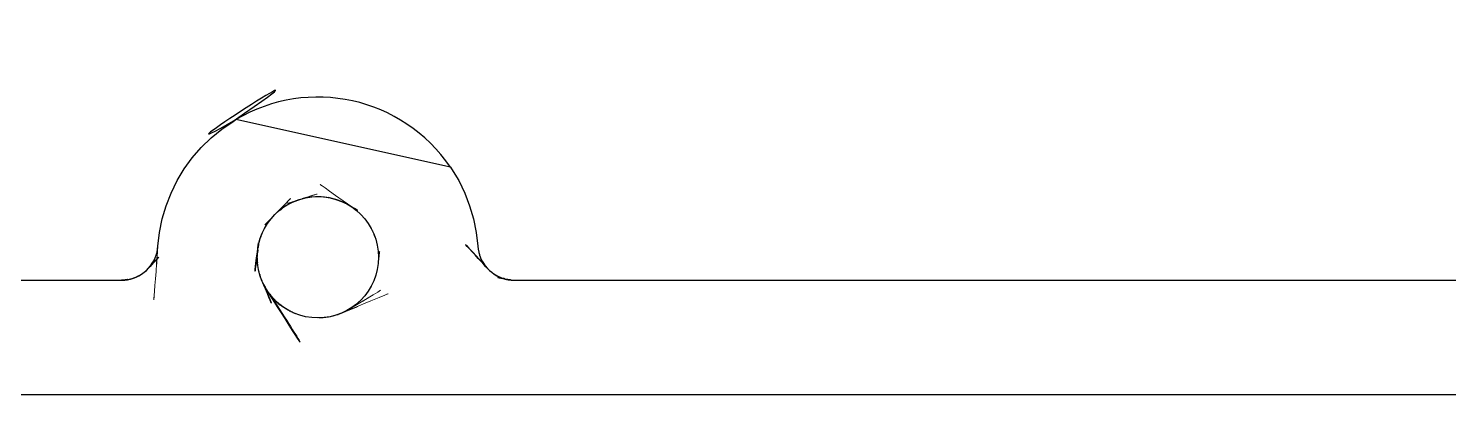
# Model space of a CAD drawing. Header units: millimetres. Extents: x -176 to 23, y -19 to 19.
# Drawn here: x -94.32 to -63.31, y -18.5 to -10.5 of the extents above; entities that cross this region are included whole.
import ezdxf

# ---------------------------------------------------------------- set-up
doc = ezdxf.new("R2010")
doc.units = ezdxf.units.MM
doc.linetypes.add('HIDDEN', pattern=[1.905, 1.27, -0.635])

msp = doc.modelspace()

# ---------------------------------------------------------------- linework, layer by layer
at = {"color": 7, "linetype": 'Continuous', "lineweight": 25}
for p, q in [((-85.107, -13.53), (-89.789, -12.492)), ((-91.491, -15.254), (-91.491, -15.256)), ((-83.858, -15.986), (-83.855, -15.986)), ((-83.855, -15.986), (-83.853, -15.987)), ((-83.793, -15.995), (-83.783, -15.996))]:
    msp.add_line(p, q, dxfattribs=at)
at = {"color": 7, "linetype": 'HIDDEN', "lineweight": 18}
for p, q in [((-88.116, -14.18), (-88.135, -14.182)), ((-89.295, -15.222), (-89.28, -15.158)), ((-89.248, -15.054), (-89.246, -15.049)), ((-89.321, -15.402), (-89.32, -15.396)), ((-89.324, -15.525), (-89.325, -15.509)), ((-89.303, -15.737), (-89.303, -15.737)), ((-92.205, -15.995), (-92.22, -15.997)), ((-92.019, -15.952), (-91.98, -15.937)), ((-89.269, -15.875), (-89.269, -15.881)), ((-89.23, -15.991), (-89.236, -15.976)), ((-89.225, -15.999), (-89.224, -16.007)), ((-89.183, -16.094), (-89.183, -16.093)), ((-84.01, -15.941), (-83.992, -15.948)), ((-88.908, -16.463), (-88.885, -16.486)), ((-88.834, -16.529), (-88.769, -16.579)), ((-88.772, -16.577), (-88.815, -16.543)), ((-88.647, -16.656), (-88.649, -16.655)), ((-88.612, -16.674), (-88.615, -16.673)), ((-88.535, -16.712), (-88.543, -16.708)), ((-88.512, -16.722), (-88.48, -16.734))]:
    msp.add_line(p, q, dxfattribs=at)
at = {"color": 7, "linetype": 'Continuous', "lineweight": 25, "flags": 128}
for points in [[(-134.5, -16), (-92.29, -16), (-92.223, -15.997), (-92.157, -15.989), (-92.091, -15.975), (-92.028, -15.956), (-91.966, -15.931), (-91.906, -15.902), (-91.849, -15.868), (-91.795, -15.828), (-91.744, -15.785), (-91.697, -15.738), (-91.654, -15.686), (-91.616, -15.632), (-91.582, -15.574), (-91.554, -15.514), (-91.53, -15.452), (-91.512, -15.388), (-91.499, -15.322), (-91.491, -15.256), (-91.458, -14.958), (-91.399, -14.663), (-91.314, -14.375), (-91.206, -14.096), (-91.074, -13.826), (-90.919, -13.569), (-90.743, -13.326), (-90.547, -13.099), (-90.332, -12.89), (-90.099, -12.7), (-89.852, -12.53), (-89.789, -12.492)], [(-85.107, -13.53), (-85.081, -13.569), (-84.926, -13.826), (-84.794, -14.096), (-84.686, -14.375), (-84.601, -14.663), (-84.542, -14.958), (-84.509, -15.256), (-84.501, -15.322), (-84.488, -15.388), (-84.47, -15.452), (-84.446, -15.514), (-84.418, -15.574), (-84.384, -15.632), (-84.346, -15.686), (-84.303, -15.738), (-84.256, -15.785), (-84.205, -15.828), (-84.151, -15.868), (-84.094, -15.902), (-84.034, -15.931), (-83.972, -15.956), (-83.909, -15.975), (-83.843, -15.989), (-83.777, -15.997), (-83.71, -16), (-52.5, -16)], [(-92.234, -15.998), (-92.23, -15.997), (-92.223, -15.997), (-92.218, -15.997)], [(-89.126, -16.195), (-89.147, -16.162), (-89.185, -16.089), (-89.185, -16.089)], [(-83.992, -15.948), (-83.972, -15.956), (-83.967, -15.958)], [(-83.842, -15.989), (-83.838, -15.989), (-83.837, -15.99)], [(-88.815, -16.543), (-88.851, -16.515), (-88.908, -16.463), (-88.908, -16.463)], [(-132, -18.5), (-52.5, -18.5), (0, -18.5)]]:
    msp.add_lwpolyline(points, dxfattribs=at)
at = {"color": 7, "linetype": 'HIDDEN', "lineweight": 18, "flags": 128}
for points in [[(-86.675, -15.5), (-86.676, -15.47), (-86.678, -15.415)], [(-89.291, -15.791), (-89.279, -15.843), (-89.276, -15.853)], [(-89.269, -15.881), (-89.255, -15.921), (-89.244, -15.953), (-89.23, -15.991)], [(-89.224, -16.007), (-89.199, -16.059), (-89.183, -16.094)], [(-88.975, -16.396), (-88.935, -16.435), (-88.923, -16.448)], [(-88.885, -16.486), (-88.851, -16.514), (-88.772, -16.577)], [(-88.615, -16.673), (-88.559, -16.7), (-88.535, -16.712)], [(-87.117, -16.486), (-87.097, -16.469), (-87.09, -16.463)], [(-87.98, -16.824), (-87.885, -16.82), (-87.885, -16.82), (-87.77, -16.805), (-87.77, -16.805), (-87.77, -16.805), (-87.77, -16.805)]]:
    msp.add_lwpolyline(points, dxfattribs=at)
at = {"color": 7, "linetype": 'Continuous', "lineweight": 25}
msp.add_circle((-88, -15.5), 1.325, dxfattribs=at)
msp.add_arc((-88, -15.5), 3.5, 34.2589, 120.7456, dxfattribs=at)
for points, knots in [([(-90.098, -12.699), (-90.098, -12.699), (-90.084, -12.69), (-86.723, -10.376), (-92.055, -13.793), (-89.789, -12.492), (-89.789, -12.492)], [0, 0, 0, 0, 0.000068, 0.036288, 0.999985, 1, 1, 1, 1]), ([(-84.303, -15.738), (-84.303, -15.738), (-84.252, -15.794), (-85.39, -14.547), (-84.299, -15.742), (-84.297, -15.744)], [0, 0, 0, 0, 0.000008, 0.998242, 1, 1, 1, 1]), ([(-89.32, -15.396), (-89.312, -15.342), (-89.293, -15.212), (-89.428, -16.211), (-89.281, -15.087), (-89.296, -15.2), (-89.309, -15.3)], [0, 0, 0, 0, 0.350178, 0.84545, 0.863923, 1, 1, 1, 1]), ([(-89.306, -15.282), (-89.307, -15.284), (-89.309, -15.288), (-89.292, -15.213), (-89.283, -15.173)], [0, 0, 0, 0, 0.475755, 1, 1, 1, 1]), ([(-89.28, -15.158), (-89.28, -15.159), (-89.281, -15.161), (-89.262, -15.1), (-89.247, -15.051)], [0, 0, 0, 0, 0.209668, 1, 1, 1, 1]), ([(-89.246, -15.049), (-89.246, -15.05), (-89.247, -15.052), (-89.235, -15.023), (-89.228, -15.005)], [0, 0, 0, 0, 0.373389, 1, 1, 1, 1]), ([(-91.704, -15.744), (-91.701, -15.742), (-91.697, -15.737), (-91.309, -15.318), (-91.503, -15.528), (-91.697, -15.738)], [0, 0, 0, 0, 0.003119, 0.005422, 1, 1, 1, 1]), ([(-91.527, -15.442), (-91.52, -15.415), (-91.512, -15.388), (-91.512, -15.388), (-91.512, -15.388)], [0, 0, 0, 0, 0.994062, 1, 1, 1, 1]), ([(-89.325, -15.509), (-89.323, -15.51), (-89.32, -15.513), (-89.335, -15.716), (-89.32, -15.396), (-89.321, -15.395), (-89.321, -15.401), (-89.321, -15.402)], [0, 0, 0, 0, 0.381934, 0.845407, 0.917387, 0.982917, 1, 1, 1, 1]), ([(-84.488, -15.388), (-84.488, -15.388), (-84.488, -15.388), (-84.47, -15.452), (-84.47, -15.452), (-84.47, -15.452), (-84.47, -15.452), (-84.458, -15.483), (-84.446, -15.514)], [0, 0, 0, 0, 0.003257, 0.499739, 0.501926, 0.502447, 0.503933, 1, 1, 1, 1]), ([(-91.75, -15.79), (-91.749, -15.789), (-91.747, -15.787), (-91.741, -15.782), (-91.739, -15.78)], [0, 0, 0, 0, 0.686405, 1, 1, 1, 1]), ([(-91.654, -15.686), (-91.654, -15.686), (-91.654, -15.686), (-91.617, -15.633), (-91.616, -15.632), (-91.616, -15.632)], [0, 0, 0, 0, 0.001533, 0.998531, 1, 1, 1, 1]), ([(-91.616, -15.632), (-91.616, -15.632), (-91.616, -15.631), (-91.583, -15.575), (-91.582, -15.574), (-91.582, -15.574)], [0, 0, 0, 0, 0.002218, 0.997638, 1, 1, 1, 1]), ([(-91.554, -15.514), (-91.554, -15.514), (-91.554, -15.514), (-91.554, -15.514), (-91.552, -15.51), (-91.551, -15.506)], [0, 0, 0, 0, 0.001475, 0.003152, 1, 1, 1, 1]), ([(-89.32, -15.616), (-89.32, -15.62), (-89.319, -15.633), (-89.324, -15.516), (-89.324, -15.524), (-89.324, -15.525)], [0, 0, 0, 0, 0.296109, 0.857867, 1, 1, 1, 1]), ([(-89.303, -15.737), (-89.304, -15.736), (-89.304, -15.736), (-89.308, -15.702), (-89.314, -15.66), (-89.316, -15.645)], [0, 0, 0, 0, 0.374662, 0.775249, 1, 1, 1, 1]), ([(-89.276, -15.853), (-89.276, -15.853), (-89.277, -15.853), (-89.287, -15.806), (-89.289, -15.797), (-89.291, -15.791)], [0, 0, 0, 0, 0.322776, 0.491954, 1, 1, 1, 1]), ([(-84.418, -15.574), (-84.418, -15.574), (-84.417, -15.575), (-84.384, -15.632), (-84.384, -15.632), (-84.384, -15.632), (-84.383, -15.634), (-84.346, -15.686), (-84.346, -15.686), (-84.346, -15.686), (-84.346, -15.686), (-84.346, -15.686)], [0, 0, 0, 0, 0.001299, 0.498043, 0.499805, 0.500157, 0.501364, 0.998124, 0.999415, 0.999662, 1, 1, 1, 1]), ([(-84.262, -15.779), (-84.261, -15.78), (-84.259, -15.782), (-84.255, -15.786), (-84.252, -15.788), (-84.25, -15.79)], [0, 0, 0, 0, 0.294438, 0.544145, 1, 1, 1, 1]), ([(-92.22, -15.997), (-92.225, -15.997), (-92.235, -15.997), (-92.124, -15.993), (-92.312, -16.001), (-92.278, -15.999), (-92.281, -16), (-92.282, -16)], [0, 0, 0, 0, 0.291655, 0.708139, 0.77566, 0.980894, 1, 1, 1, 1]), ([(-92.156, -15.989), (-92.151, -15.988), (-92.143, -15.987), (-92.208, -15.995), (-92.203, -15.995), (-92.205, -15.995), (-92.205, -15.995)], [0, 0, 0, 0, 0.303564, 0.530536, 0.951875, 1, 1, 1, 1]), ([(-92.163, -15.99), (-92.163, -15.99), (-92.16, -15.989), (-92.158, -15.989), (-92.156, -15.989), (-92.155, -15.989)], [0, 0, 0, 0, 0.196674, 0.833579, 1, 1, 1, 1]), ([(-92.094, -15.976), (-92.093, -15.975), (-92.087, -15.974), (-92.081, -15.972), (-92.076, -15.971)], [0, 0, 0, 0, 0.130974, 1, 1, 1, 1]), ([(-92.029, -15.956), (-92.029, -15.956), (-92.025, -15.955), (-92.022, -15.954), (-92.019, -15.952)], [0, 0, 0, 0, 0.151718, 1, 1, 1, 1]), ([(-91.968, -15.933), (-91.967, -15.932), (-91.962, -15.93), (-91.967, -15.931), (-91.964, -15.931), (-91.961, -15.929), (-91.959, -15.928)], [0, 0, 0, 0, 0.153827, 0.799332, 0.890327, 1, 1, 1, 1]), ([(-91.91, -15.904), (-91.926, -15.913), (-91.942, -15.922), (-91.892, -15.894), (-91.895, -15.895), (-91.897, -15.897)], [0, 0, 0, 0, 0.740222, 0.752394, 1, 1, 1, 1]), ([(-91.854, -15.871), (-91.858, -15.874), (-91.863, -15.877), (-91.842, -15.863), (-91.842, -15.863), (-91.841, -15.862)], [0, 0, 0, 0, 0.715522, 0.756411, 1, 1, 1, 1]), ([(-91.801, -15.833), (-91.802, -15.834), (-91.806, -15.837), (-91.833, -15.859), (-91.789, -15.824), (-91.789, -15.824), (-91.788, -15.823)], [0, 0, 0, 0, 0.325365, 0.932012, 0.947218, 1, 1, 1, 1]), ([(-89.236, -15.976), (-89.229, -15.998), (-89.221, -16.025), (-89.275, -15.857), (-89.272, -15.867), (-89.269, -15.875)], [0, 0, 0, 0, 0.513788, 0.623084, 1, 1, 1, 1]), ([(-89.183, -16.093), (-89.035, -16.454), (-88.883, -16.824), (-89.217, -16.02), (-89.225, -15.999)], [0, 0, 0, 0, 0.97462, 1, 1, 1, 1]), ([(-89.051, -16.304), (-88.47, -17.22), (-87.88, -18.152), (-89.229, -16.035), (-89.178, -16.114), (-89.137, -16.179)], [0, 0, 0, 0, 0.908589, 0.923696, 1, 1, 1, 1]), ([(-84.212, -15.823), (-84.211, -15.824), (-84.209, -15.825), (-84.204, -15.829), (-84.201, -15.831), (-84.199, -15.833)], [0, 0, 0, 0, 0.378481, 0.56614, 1, 1, 1, 1]), ([(-83.852, -15.987), (-83.852, -15.987), (-83.854, -15.986), (-84.201, -15.914), (-84.049, -15.946), (-83.908, -15.975)], [0, 0, 0, 0, 0.008182, 0.086258, 1, 1, 1, 1]), ([(-84.159, -15.862), (-84.158, -15.863), (-84.156, -15.864), (-84.116, -15.891), (-84.13, -15.881), (-84.145, -15.871)], [0, 0, 0, 0, 0.084725, 0.103615, 1, 1, 1, 1]), ([(-84.102, -15.897), (-84.111, -15.892), (-84.12, -15.887), (-84.069, -15.915), (-84.079, -15.91), (-84.089, -15.905)], [0, 0, 0, 0, 0.489816, 0.501283, 1, 1, 1, 1]), ([(-84.044, -15.927), (-84.044, -15.927), (-84.045, -15.926), (-84.014, -15.941), (-84.022, -15.937), (-84.03, -15.933)], [0, 0, 0, 0, 0.276008, 0.308565, 1, 1, 1, 1]), ([(-83.917, -15.973), (-83.917, -15.972), (-83.924, -15.97), (-83.943, -15.965), (-83.96, -15.96)], [0, 0, 0, 0, 0.0786227, 1, 1, 1, 1]), ([(-83.793, -15.995), (-83.811, -15.993), (-83.956, -15.975), (-83.896, -15.982), (-83.842, -15.989)], [0, 0, 0, 0, 0.120128, 1, 1, 1, 1]), ([(-83.908, -15.975), (-83.907, -15.975), (-83.905, -15.976), (-83.902, -15.976), (-83.9, -15.977)], [0, 0, 0, 0, 0.236116, 1, 1, 1, 1]), ([(-83.783, -15.996), (-83.782, -15.997), (-83.782, -15.997), (-83.776, -15.997), (-83.776, -15.997)], [0, 0, 0, 0, 0.92956, 1, 1, 1, 1]), ([(-88.923, -16.448), (-88.841, -16.538), (-88.754, -16.634), (-89.166, -16.186), (-89.068, -16.293), (-88.975, -16.396)], [0, 0, 0, 0, 0.4674652, 0.4949826, 1, 1, 1, 1]), ([(-88.76, -16.586), (-88.759, -16.586), (-88.757, -16.587), (-88.799, -16.555), (-88.834, -16.529)], [0, 0, 0, 0, 0.168054, 1, 1, 1, 1]), ([(-88.649, -16.655), (-88.647, -16.656), (-88.644, -16.658), (-88.71, -16.616), (-88.732, -16.603), (-88.742, -16.597)], [0, 0, 0, 0, 0.439303, 0.728613, 1, 1, 1, 1]), ([(-88.543, -16.708), (-88.532, -16.714), (-88.516, -16.724), (-88.641, -16.658), (-88.624, -16.667), (-88.612, -16.674)], [0, 0, 0, 0, 0.461551, 0.619303, 1, 1, 1, 1])]:
    msp.add_open_spline(points, degree=3, knots=knots, dxfattribs=at)
at = {"color": 7, "linetype": 'HIDDEN', "lineweight": 18}
for points, knots in [([(-86.974, -14.662), (-86.975, -14.66), (-86.983, -14.651), (-86.952, -14.687), (-87.014, -14.616), (-87.059, -14.568), (-87.045, -14.582), (-87.098, -14.53), (-87.123, -14.506), (-87.144, -14.489), (-87.17, -14.467), (-87.211, -14.436), (-87.217, -14.432), (-88.459, -13.543), (-87.861, -13.971), (-87.264, -14.398)], [0, 0, 0, 0, 0.0450844, 0.3323625, 0.4051686, 0.4838566, 0.5272102, 0.5456175, 0.5730045, 0.5890298, 0.6001197, 0.613427, 0.6197401, 0.6202018, 1, 1, 1, 1]), ([(-88.92, -14.547), (-88.637, -14.257), (-88.35, -13.963), (-89.457, -15.096), (-88.897, -14.508), (-89.264, -14.944), (-89.148, -14.807), (-89.034, -14.672)], [0, 0, 0, 0, 0.26735, 0.271324, 0.49734, 0.501622, 1, 1, 1, 1]), ([(-88.34, -14.22), (-88.474, -14.262), (-88.699, -14.333), (-87.786, -14.044), (-88.838, -14.376), (-87.601, -13.988), (-88.08, -14.139), (-88.476, -14.264)], [0, 0, 0, 0, 0.233695, 0.39303, 0.397423, 0.502347, 1, 1, 1, 1]), ([(-88.238, -14.197), (-88.239, -14.197), (-88.273, -14.202), (-88.307, -14.209), (-88.34, -14.219), (-88.34, -14.22)], [0, 0, 0, 0, 0.0048801, 0.9822097, 1, 1, 1, 1]), ([(-88.135, -14.182), (-88.104, -14.178), (-88.067, -14.173), (-88.183, -14.188), (-88.281, -14.203), (-88.256, -14.199), (-88.238, -14.197)], [0, 0, 0, 0, 0.3438781, 0.3999193, 0.556228, 1, 1, 1, 1]), ([(-87.731, -14.203), (-87.939, -14.178), (-88.162, -14.151), (-87.709, -14.203), (-87.921, -14.175), (-87.851, -14.186), (-87.952, -14.171), (-87.934, -14.178), (-88.07, -14.172), (-88.037, -14.174), (-88.009, -14.175)], [0, 0, 0, 0, 0.3451, 0.368919, 0.373987, 0.397406, 0.446444, 0.596721, 0.663849, 1, 1, 1, 1]), ([(-88.009, -14.175), (-88.01, -14.175), (-88.044, -14.174), (-88.079, -14.177), (-88.114, -14.18), (-88.115, -14.18)], [0, 0, 0, 0, 0.010058, 0.975485, 1, 1, 1, 1]), ([(-87.308, -14.37), (-87.308, -14.37), (-87.346, -14.346), (-86.858, -14.624), (-87.382, -14.328), (-87.411, -14.313), (-87.439, -14.301), (-87.462, -14.289), (-87.508, -14.27), (-87.594, -14.238), (-87.546, -14.255), (-87.61, -14.234), (-87.853, -14.166), (-87.758, -14.193), (-87.669, -14.218)], [0, 0, 0, 0, 0.000723, 0.4251, 0.43515, 0.453724, 0.465195, 0.475026, 0.484256, 0.490327, 0.519053, 0.561602, 0.587904, 1, 1, 1, 1]), ([(-87.669, -14.218), (-87.673, -14.216), (-87.685, -14.213), (-87.705, -14.208), (-87.722, -14.205), (-87.731, -14.203)], [0, 0, 0, 0, 0.213412, 0.572222, 1, 1, 1, 1]), ([(-88.884, -14.513), (-88.885, -14.514), (-88.895, -14.523), (-88.907, -14.534), (-88.918, -14.545), (-88.92, -14.547)], [0, 0, 0, 0, 0.131311, 0.757016, 1, 1, 1, 1]), ([(-88.56, -14.299), (-88.552, -14.295), (-88.54, -14.289), (-88.605, -14.322), (-88.664, -14.353), (-88.643, -14.342), (-88.699, -14.373), (-88.817, -14.456), (-88.644, -14.331), (-88.788, -14.435), (-88.769, -14.421), (-88.862, -14.492), (-88.733, -14.413), (-88.81, -14.464), (-88.884, -14.513)], [0, 0, 0, 0, 0.203062, 0.328879, 0.447819, 0.52824, 0.563565, 0.616367, 0.653032, 0.653503, 0.661424, 0.666305, 0.678282, 1, 1, 1, 1]), ([(-88.476, -14.264), (-88.494, -14.271), (-88.521, -14.282), (-88.549, -14.293), (-88.558, -14.299), (-88.56, -14.299)], [0, 0, 0, 0, 0.6330161, 0.9569801, 1, 1, 1, 1]), ([(-87.264, -14.398), (-87.266, -14.397), (-87.28, -14.387), (-87.295, -14.378), (-87.308, -14.37)], [0, 0, 0, 0, 0.124233, 1, 1, 1, 1]), ([(-89.097, -14.758), (-89.1, -14.764), (-89.104, -14.773), (-89.064, -14.702), (-89.161, -14.861), (-89.145, -14.832), (-89.172, -14.881), (-89.173, -14.886), (-89.215, -14.967), (-89.207, -14.954), (-89.21, -14.959), (-89.21, -14.96)], [0, 0, 0, 0, 0.3121183, 0.4823919, 0.5122897, 0.561466, 0.5774762, 0.6367692, 0.7668236, 0.9675779, 1, 1, 1, 1]), ([(-89.034, -14.672), (-89.038, -14.677), (-89.045, -14.685), (-89.061, -14.708), (-89.079, -14.732), (-89.093, -14.752), (-89.097, -14.758)], [0, 0, 0, 0, 0.183561, 0.301726, 0.798391, 1, 1, 1, 1]), ([(-86.933, -16.283), (-86.928, -16.278), (-86.923, -16.271), (-86.914, -16.258), (-86.916, -16.261), (-86.983, -16.378), (-86.778, -16.038), (-86.887, -16.229), (-86.786, -16.036), (-86.806, -16.074), (-86.79, -16.038), (-86.809, -16.088), (-86.753, -15.946), (-86.756, -15.957), (-86.734, -15.886), (-86.736, -15.893), (-86.695, -15.76), (-86.73, -15.881), (-86.705, -15.78), (-86.684, -15.675), (-86.702, -15.779), (-86.681, -15.627), (-86.691, -15.702), (-86.58, -14.8), (-86.694, -15.75), (-86.669, -15.478), (-86.672, -15.491), (-86.675, -15.5)], [0, 0, 0, 0, 0.038295, 0.04451, 0.054397, 0.219172, 0.229178, 0.343314, 0.36318, 0.44467, 0.496825, 0.55641, 0.570625, 0.577017, 0.588347, 0.590788, 0.592913, 0.604621, 0.611668, 0.617714, 0.640268, 0.659928, 0.668072, 0.670954, 0.803994, 0.84946, 1, 1, 1, 1]), ([(-86.921, -14.731), (-86.922, -14.73), (-86.929, -14.719), (-86.948, -14.696), (-86.965, -14.674), (-86.974, -14.662)], [0, 0, 0, 0, 0.037405, 0.485332, 1, 1, 1, 1]), ([(-86.738, -15.096), (-86.736, -15.096), (-86.732, -15.098), (-86.802, -14.949), (-86.744, -15.071), (-86.811, -14.909), (-86.769, -15.005), (-86.823, -14.891), (-86.804, -14.931), (-86.827, -14.883), (-86.9, -14.755), (-86.84, -14.86), (-86.887, -14.781), (-86.957, -14.678), (-86.938, -14.707), (-86.921, -14.731)], [0, 0, 0, 0, 0.1584516, 0.3471794, 0.3674764, 0.3721582, 0.3892509, 0.3910216, 0.4082593, 0.4271018, 0.436088, 0.5081378, 0.5925611, 0.653634, 1, 1, 1, 1]), ([(-89.283, -15.173), (-89.284, -15.174), (-89.286, -15.181), (-89.291, -15.204), (-89.296, -15.225)], [0, 0, 0, 0, 0.112084, 1, 1, 1, 1]), ([(-89.249, -15.057), (-89.26, -15.089), (-89.271, -15.122), (-89.284, -15.177), (-89.29, -15.201), (-89.295, -15.222)], [0, 0, 0, 0, 0.576106, 0.605707, 1, 1, 1, 1]), ([(-89.247, -15.051), (-89.247, -15.052), (-89.257, -15.084), (-89.253, -15.07), (-89.249, -15.057)], [0, 0, 0, 0, 0.028534, 1, 1, 1, 1]), ([(-89.21, -14.96), (-89.211, -14.962), (-89.222, -14.991), (-89.235, -15.022), (-89.247, -15.052), (-89.248, -15.054)], [0, 0, 0, 0, 0.0641814, 0.9255787, 1, 1, 1, 1]), ([(-86.736, -15.104), (-86.736, -15.103), (-86.737, -15.1), (-86.738, -15.098), (-86.738, -15.096)], [0, 0, 0, 0, 0.379666, 1, 1, 1, 1]), ([(-86.712, -15.192), (-86.714, -15.182), (-86.719, -15.161), (-86.73, -15.123), (-86.736, -15.104)], [0, 0, 0, 0, 0.497759, 1, 1, 1, 1]), ([(-86.699, -15.253), (-86.701, -15.243), (-86.705, -15.225), (-86.708, -15.205), (-86.711, -15.194), (-86.712, -15.192)], [0, 0, 0, 0, 0.471893, 0.900976, 1, 1, 1, 1]), ([(-91.491, -15.256), (-91.57, -16.275), (-91.648, -17.294), (-91.491, -15.255), (-91.491, -15.254)], [0, 0, 0, 0, 0.999696, 1, 1, 1, 1]), ([(-89.296, -15.225), (-89.297, -15.229), (-89.3, -15.244), (-89.305, -15.284), (-89.316, -15.335), (-89.319, -15.398), (-89.325, -15.439), (-89.324, -15.477), (-89.324, -15.515), (-89.325, -15.564), (-89.32, -15.605), (-89.317, -15.649), (-89.31, -15.686), (-89.305, -15.723), (-89.304, -15.735), (-89.303, -15.737)], [0, 0, 0, 0, 0.0200192, 0.0844816, 0.2308323, 0.3005859, 0.4454192, 0.4650884, 0.5226058, 0.6657956, 0.7503118, 0.7715802, 0.9301671, 0.9853855, 1, 1, 1, 1]), ([(-89.309, -15.3), (-89.31, -15.305), (-89.312, -15.315), (-89.308, -15.293), (-89.306, -15.282)], [0, 0, 0, 0, 0.4974116, 1, 1, 1, 1]), ([(-86.678, -15.415), (-86.679, -15.406), (-86.68, -15.386), (-86.679, -15.401), (-86.682, -15.367), (-86.693, -15.281), (-86.705, -15.231), (-86.702, -15.242), (-86.699, -15.253)], [0, 0, 0, 0, 0.155452, 0.382162, 0.462973, 0.519812, 0.552535, 1, 1, 1, 1]), ([(-91.788, -15.823), (-91.787, -15.822), (-91.784, -15.82), (-91.758, -15.797), (-91.752, -15.792), (-91.75, -15.79)], [0, 0, 0, 0, 0.349754, 0.775435, 1, 1, 1, 1]), ([(-91.739, -15.78), (-91.74, -15.781), (-91.744, -15.785), (-91.716, -15.758), (-91.725, -15.767), (-91.706, -15.747), (-91.704, -15.744)], [0, 0, 0, 0, 0.046581, 0.219414, 0.88918, 1, 1, 1, 1]), ([(-89.316, -15.645), (-89.316, -15.647), (-89.314, -15.66), (-89.322, -15.608), (-89.321, -15.613), (-89.32, -15.616)], [0, 0, 0, 0, 0.08576, 0.460441, 1, 1, 1, 1]), ([(-87.547, -16.745), (-87.511, -16.73), (-85.387, -15.851), (-88.072, -16.966), (-87.463, -16.709), (-87.429, -16.696), (-87.321, -16.637), (-87.352, -16.656), (-85.892, -15.779), (-86.584, -16.194), (-87.275, -16.608)], [0, 0, 0, 0, 0.006119, 0.361461, 0.567516, 0.585892, 0.626217, 0.630579, 0.631578, 1, 1, 1, 1]), ([(-84.297, -15.744), (-84.295, -15.746), (-84.285, -15.757), (-84.271, -15.771), (-84.264, -15.777), (-84.262, -15.779)], [0, 0, 0, 0, 0.1670167, 0.7750083, 1, 1, 1, 1]), ([(-84.25, -15.79), (-84.248, -15.792), (-84.239, -15.801), (-84.222, -15.815), (-84.214, -15.821), (-84.212, -15.823)], [0, 0, 0, 0, 0.160188, 0.752937, 1, 1, 1, 1]), ([(-92.282, -16), (-92.283, -16), (-92.292, -16.001), (-92.291, -16), (-92.29, -16)], [0, 0, 0, 0, 0.112506, 1, 1, 1, 1]), ([(-92.284, -16), (-92.28, -16), (-92.262, -16), (-92.246, -15.998), (-92.234, -15.998)], [0, 0, 0, 0, 0.2894549, 1, 1, 1, 1]), ([(-92.218, -15.997), (-92.216, -15.996), (-92.197, -15.995), (-92.179, -15.992), (-92.163, -15.99)], [0, 0, 0, 0, 0.1109825, 1, 1, 1, 1]), ([(-92.155, -15.989), (-92.155, -15.989), (-92.156, -15.989), (-92.116, -15.98), (-92.16, -15.99), (-92.157, -15.989), (-92.156, -15.989)], [0, 0, 0, 0, 0.000122, 0.020016, 0.685541, 1, 1, 1, 1]), ([(-92.155, -15.989), (-92.155, -15.989), (-92.135, -15.986), (-92.114, -15.982), (-92.095, -15.976), (-92.094, -15.976), (-92.094, -15.976)], [0, 0, 0, 0, 0.024078, 0.954574, 0.997547, 1, 1, 1, 1]), ([(-92.086, -15.974), (-92.086, -15.974), (-92.086, -15.973), (-92.089, -15.974), (-92.091, -15.975)], [0, 0, 0, 0, 0.2922794, 1, 1, 1, 1]), ([(-92.076, -15.971), (-92.064, -15.967), (-92.048, -15.963), (-92.033, -15.958), (-92.029, -15.956)], [0, 0, 0, 0, 0.781662, 1, 1, 1, 1]), ([(-91.98, -15.937), (-92, -15.945), (-92.03, -15.957), (-91.974, -15.935), (-91.969, -15.933), (-91.968, -15.933)], [0, 0, 0, 0, 0.614967, 0.919919, 1, 1, 1, 1]), ([(-91.959, -15.928), (-91.959, -15.928), (-91.959, -15.928), (-91.916, -15.907), (-91.911, -15.905), (-91.91, -15.904)], [0, 0, 0, 0, 0.6009305, 0.8808337, 1, 1, 1, 1]), ([(-91.897, -15.897), (-91.893, -15.895), (-91.88, -15.887), (-91.861, -15.876), (-91.856, -15.872), (-91.854, -15.871)], [0, 0, 0, 0, 0.2217212, 0.7493857, 1, 1, 1, 1]), ([(-91.841, -15.862), (-91.843, -15.864), (-91.845, -15.866), (-91.813, -15.842), (-91.801, -15.833)], [0, 0, 0, 0, 0.6214083, 1, 1, 1, 1]), ([(-89.185, -16.089), (-89.181, -16.098), (-89.176, -16.109), (-89.169, -16.124), (-89.168, -16.126)], [0, 0, 0, 0, 0.845805, 1, 1, 1, 1]), ([(-84.199, -15.833), (-84.197, -15.834), (-84.188, -15.842), (-84.169, -15.855), (-84.161, -15.861), (-84.159, -15.862)], [0, 0, 0, 0, 0.150316, 0.737382, 1, 1, 1, 1]), ([(-84.145, -15.871), (-84.146, -15.871), (-84.148, -15.87), (-84.104, -15.897), (-84.103, -15.897), (-84.102, -15.897)], [0, 0, 0, 0, 0.3757, 0.668847, 1, 1, 1, 1]), ([(-84.089, -15.905), (-84.087, -15.906), (-84.08, -15.91), (-84.064, -15.918), (-84.048, -15.925), (-84.044, -15.927)], [0, 0, 0, 0, 0.212921, 0.804147, 1, 1, 1, 1]), ([(-84.03, -15.933), (-84.029, -15.934), (-83.984, -15.954), (-83.973, -15.953), (-83.995, -15.946), (-84.01, -15.941)], [0, 0, 0, 0, 0.012697, 0.338929, 1, 1, 1, 1]), ([(-83.967, -15.958), (-83.965, -15.958), (-83.957, -15.961), (-83.945, -15.965), (-83.935, -15.968), (-83.931, -15.969)], [0, 0, 0, 0, 0.174016, 0.642207, 1, 1, 1, 1]), ([(-83.931, -15.969), (-83.934, -15.968), (-83.94, -15.966), (-83.898, -15.979), (-83.916, -15.973), (-83.917, -15.973)], [0, 0, 0, 0, 0.504785, 0.985378, 1, 1, 1, 1]), ([(-83.9, -15.977), (-83.896, -15.978), (-83.882, -15.982), (-83.868, -15.984), (-83.858, -15.986)], [0, 0, 0, 0, 0.316045, 1, 1, 1, 1]), ([(-83.853, -15.987), (-83.843, -15.99), (-83.832, -15.993), (-83.852, -15.987), (-83.852, -15.987)], [0, 0, 0, 0, 0.977766, 1, 1, 1, 1]), ([(-83.837, -15.99), (-83.834, -15.99), (-83.82, -15.993), (-83.805, -15.994), (-83.793, -15.995)], [0, 0, 0, 0, 0.176495, 1, 1, 1, 1]), ([(-83.776, -15.997), (-83.777, -15.997), (-83.781, -15.997), (-83.699, -16.001), (-83.706, -16), (-83.71, -16)], [0, 0, 0, 0, 0.151911, 0.330601, 1, 1, 1, 1]), ([(-89.168, -16.126), (-89.168, -16.126), (-89.162, -16.139), (-89.131, -16.18), (-89.109, -16.23), (-89.074, -16.274), (-89.062, -16.289), (-89.051, -16.304)], [0, 0, 0, 0, 0.002385, 0.193379, 0.721801, 0.734104, 1, 1, 1, 1]), ([(-87.09, -16.463), (-87.084, -16.457), (-87.075, -16.448), (-87.069, -16.443), (-87.014, -16.383), (-87.013, -16.383), (-87.013, -16.382)], [0, 0, 0, 0, 0.415053, 0.554114, 0.705922, 1, 1, 1, 1]), ([(-88.742, -16.597), (-88.743, -16.596), (-88.773, -16.577), (-88.729, -16.606), (-88.748, -16.593), (-88.76, -16.586)], [0, 0, 0, 0, 0.011871, 0.400354, 1, 1, 1, 1]), ([(-88.769, -16.579), (-88.766, -16.581), (-88.758, -16.587), (-88.741, -16.599), (-88.708, -16.618), (-88.676, -16.638), (-88.652, -16.653), (-88.647, -16.656)], [0, 0, 0, 0, 0.0792931, 0.2130865, 0.4234721, 0.8780027, 1, 1, 1, 1]), ([(-88.48, -16.734), (-88.506, -16.724), (-88.557, -16.702), (-88.527, -16.715), (-88.512, -16.722)], [0, 0, 0, 0, 0.498712, 1, 1, 1, 1]), ([(-87.223, -16.573), (-87.28, -16.615), (-87.347, -16.665), (-87.179, -16.54), (-87.063, -16.441), (-87.091, -16.464), (-87.117, -16.486)], [0, 0, 0, 0, 0.468261, 0.5557897, 0.5823855, 1, 1, 1, 1]), ([(-87.275, -16.608), (-87.269, -16.604), (-87.257, -16.598), (-87.241, -16.585), (-87.229, -16.577), (-87.223, -16.573)], [0, 0, 0, 0, 0.316391, 0.664834, 1, 1, 1, 1]), ([(-87.77, -16.805), (-87.77, -16.805), (-87.765, -16.803), (-87.685, -16.789), (-87.643, -16.776), (-87.637, -16.773)], [0, 0, 0, 0, 0.00009, 0.844115, 1, 1, 1, 1])]:
    msp.add_open_spline(points, degree=3, knots=knots, dxfattribs=at)

doc.saveas('drawing.dxf')
